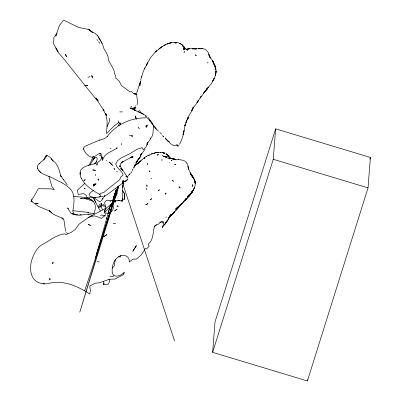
<?xml version="1.0" encoding="UTF-8"?>
<svg xmlns="http://www.w3.org/2000/svg" width="401" height="401" viewBox="0 0 401 401"><rect width="100%" height="100%" fill="white"/><g stroke="black" fill="none" stroke-linecap="round" stroke-linejoin="round"><path stroke-width="0.6" d="M99.202 197.001C103.513 195.558 97.152 193.087 95.533 192.089C90.024 188.34 84.195 184.37 81.268 178.164L81.303 178.39C80.045 176.019 79.884 173.222 80.471 170.636C85.343 162.455 98.576 166.871 101.964 157.342M113.493 202.505C115.854 199.783 119.343 200.68 122.305 201.001C123.097 196.239 122.185 191.292 122.4 186.46L122.415 187.362L123.257 183.989L122.876 182.43M120.506 123.287L118.3 122.791L114.285 125.834L106.496 133.543C106.841 126.977 108.19 119.904 105.308 113.694L106.24 114.225L106.786 115.398L105.308 113.694L106.786 115.398M141.272 153.718L141.403 154.896L141.423 154.139M104.696 212.309L104.977 210.269L105.914 208.314L112.766 203.137M80.155 172.365L80.18 173.713M131.117 106.646L130.525 108.32L135.242 110.41L136.099 109.974M121.373 144.956L121.613 143.393M102.671 159.232L102.581 160.194L101.428 155.112L100.45 153.778L98.806 153.829L94.481 156.575L92.38 157.152L91.107 157.067L89.082 156.119L86.451 153.899L84.852 151.829L83.614 149.222L83.779 147.558L85.538 146.019L98.065 140.741M124.365 196.6L124.415 195.648M101.689 204.43L101.884 205.277L102.18 204.726L103.177 206.084L104.255 205.944L105.613 206.645L105.914 208.314L104.641 210.53L104.335 212.741M127.904 178.851L127.939 178.345M140.119 82.516L139.904 85.689L140.139 83.102M212.635 352.349L215.016 321.928L275.642 128.856L370.404 157.458L368.023 187.879L307.397 380.95L212.635 352.349L273.266 159.282L275.642 128.856M307.397 380.95L307.497 379.707M93.784 214.039C100.3 198.039 85.152 196.826 73.423 196.615M134.676 109.222L135.242 110.41L134.636 109.814L134.706 107.653L136.014 107.538M31.94 199.447L31.724 201.061L31.323 200.355L34.717 195.182L38.29 188.711L51.122 188.866L54.27 189.638L51.894 186.555L48.922 176.199M215.858 72.922L215.347 75.659L215.969 72.14L215.638 73.894C216.53 70.456 215.648 66.601 213.883 63.574M116.581 189.924L116.546 190.33L118.024 186.109M119.498 122.967L119.303 124.195L118.089 125.633L119.202 125.563M115.388 259.347L114.27 265.923L112.245 268.114M122.641 185.969L122.586 186.27L122.766 185.518M124.661 194.009L124.696 199.232L123.814 199.417L122.35 198.961L122.906 198.55L122.566 199.006M102.18 157.633L102.215 158.375L102.019 156.335M215.628 74.115L214.751 77.588L211.337 83.593L203.713 93.132L204.219 92.541M134.345 166.275L134.27 166.545M95.127 183.678L94.952 184.595L93.503 186.139L95.127 183.678L94.621 184.831M207.673 63.042L207.944 62.075M93.222 184.821L93.358 184.249M192.184 109.874L192.806 107.934L191.748 110.811L192.976 107.874L191.598 111.428L189.147 115.333L187.417 119.062M101.744 204.43L101.468 207.122L102.456 209.813M124.47 197.994L124.786 196.741M93.418 201.362L86.175 198.896L86.566 198.054L88.776 198.395L91.483 199.703M153.753 125.187C152.621 129.869 154.19 135.047 150.295 138.856L150.515 138.415L149.939 139.819L146.841 144.149L147.964 142.17L147.463 143.147M108.019 213.252L110.491 204.66M110.616 204.836L94.486 261.347L84.686 290.725M147.463 143.322L147.162 144.385L147.478 142.916L146.871 145.292M140.706 79.659L141.769 76.421L141.513 77.112M106.897 217.392L106.536 218.59M137.017 105.072L137.633 102.31L136.721 95.298L136.766 92.756L140.581 81.107M119.082 185.387L79.759 312.249L117.147 188.856L112.074 203.733M122.636 181.603L122.811 181.046L122.656 182.119L123.122 181.653M122.626 182.966L123.047 182.495M369.837 159.247L370.404 157.458M118.345 186.204L96.506 254.51L118.495 185.989M187.217 163.819L186.976 163.032L186.866 163.282C185.187 159.909 181.503 160.014 178.244 159.568L178.575 159.678L176.61 159.788M95.488 257.983L118.375 186.53M105.102 215.793L104.546 215.964L101.904 215.091M113.127 198.5L116.135 189.743M94.1 185.312L94.466 184.194L94.35 185.147L93.513 184.57L94.16 185.021L96.24 183.894M116.531 189.287L112.085 202.695L116.39 189.212M112.691 162.48L112.671 162.154M141.282 153.884L140.836 154.936L141.473 153.879M120.881 255.422L120.285 257.146L118.676 256.625M192.395 109.087L192.55 108.651M141.673 76.676L143.558 70.766L147.543 63.092M192.37 109.137L196.59 103.508L200.46 97.463L200.184 97.944M135.032 165.513L137.668 160.555L137.217 161.087L140.906 156.44M194.53 187.387C193.212 190.209 192.104 192.971 189.758 195.122C193.117 191.247 196.726 185.723 194.64 180.43L195.227 182.761L194.696 180.144L192.816 176.756L193.392 177.718L192.996 176.941L191.076 174.691M116.721 148.565L117.012 147.984M140.811 80.606L141.012 80.09M185.828 122.901L188.355 117.197L187.041 119.739L187.979 118.145L187.613 118.761M107.002 126.731L109.829 120.44L109.037 118.069M134.069 167.157L133.864 167.538M188.65 196.806L189.117 195.969L187.939 197.392M186.029 122.415L186.761 120.671L186.47 121.358M134.656 165.994L135.062 165.037L134.47 166.375L135.633 164.159L134.661 165.683M164.696 224.505L164.961 223.883M140.54 81.438L140.22 82.24L140.455 81.974M146.706 145.232L145.839 147.237L143.137 149.653L142.205 147.618L137.012 149.292L129.493 153.894L121.192 157.929L117.363 160.866L115.759 164.114C116.736 168.169 121.368 170.385 123.027 174.275L122.736 175.758L121.328 176.245L120.23 178.064L119.899 179.598C114.606 183.818 109.092 187.843 104.075 192.295L100.24 193.558L99.593 194.355L100.029 194.66L99.764 194.475M104.902 212.129L110.962 206.029L111.744 204.239M117.643 192.55L114.43 199.287M186.691 120.856L185.147 124.831L184.856 126.029L185.282 124.35L182.846 136.285L181.633 139.884L179.638 144.009M43.734 160.079L45.198 156.806L46.747 155.152L50.21 157.352L53.087 161.027L51.313 158.646M129.869 173.924L127.302 176.926M168.801 218.159L169.217 217.242M115.864 200.776L114.876 202.635M103.884 196.39L101.734 200.365L100.811 201.292L99.563 201.718L93.132 197.142L86.847 197.322L86.265 195.347L83.834 193.623L78.265 194.41L77.223 190.39L84.817 183.322M96.746 161.062L97.273 158.651L96.616 157.287L95.408 157.488L94.586 158.089L92.862 160.074L94.591 157.307L90.967 163.302L90.486 164.57L90.721 164.976M80.015 198.49L84.255 198.45L86.175 198.896L86.566 198.054M102.851 198.565L102.987 198.274L102.551 199.096M193.808 189.006L193.362 189.954L193.838 189.016M167.593 220.134L164.691 224.545M168.61 218.37L169.583 216.64M178.44 146.43L178.991 145.322M167.999 219.437L165.478 223.372M147.753 62.666L146.235 65.433M140.28 156.285L140.791 155.287L140.019 156.786M146.906 64.3L150.656 57.488L155.142 52.25L160.24 48.025L159.438 48.531C163.924 45.228 169.117 42.195 174.876 42.401L174.224 42.396C178.59 41.945 183.608 44.396 184.971 48.727M193.593 189.508L191.327 193.442M164.49 225.056L165.062 223.958M129.538 174.505L129.989 173.653M213.558 79.588L214.239 78.315L212.53 81.368M132.606 169.949L132.746 169.688L132.195 170.585M139.754 157.237L139.257 158.144L139.764 157.262M166.986 220.956L165.292 223.307M191.763 192.64L189.788 195.107M140.55 155.533L145.182 149.037M213.823 79.107L213.001 80.556M164.184 225.036L162.215 227.688L162.26 226.956L163.944 223.893L163.327 223.182L163.057 221.262L160.681 221.898L158.189 224.385L156.395 224.956L154.606 226.154C152.606 232.194 153.844 239.633 148.2 244.139L149.217 246.344L146.33 248.986L145.282 248.57L141.468 254.61L136.52 259.036L132.831 259.136L129.232 262.074C130.23 256.114 123.112 253.437 118.796 256.68C114.315 259.221 112.3 264.815 112.145 269.738A17.178 15.043 -39.7 0 0 112.205 271.236C111.388 275.176 117.809 276.379 109.929 276.51M168.951 217.923L174.53 211.663L171.889 214.886L169.633 216.876L172.435 214.219L171.137 215.537M168.946 218.034L170.385 216.314M188.906 196.365L189.071 196.079M140.836 154.936L141.197 154.33M189.232 195.578L188.891 196.149L189.302 195.588M189.718 195.332L190.465 194.089L189.949 194.786M175.623 210.53L177.272 208.46M200.084 98.095L204.936 91.654L204.094 92.731M169.027 217.843L173.167 213.703L182.355 203.177M132.931 169.127L133.262 168.585M31.323 200.355L30.952 201.417L32.501 201.613M193.738 106.761L193.327 107.413M178.455 207.086L177.969 207.863L178.204 207.538M96.405 161.668L94.25 163.854L95.518 163.538M191.568 193.016L192.274 191.899M156.535 224.56L154.791 226.39L154.395 225.918M127.272 179.849L125.673 181.508M185.573 199.397C187.643 196.851 183.894 201.873 183.167 201.778L186.465 198.365L184.981 200.299L185.708 199.402M124.856 181.638L125.498 180.681M93.443 156.485C91.523 159.287 90.907 162.801 88.646 165.438M131.944 171.538L130.596 173.277M176.585 209.533L179.648 205.944L178.43 207.342M189.608 195.046L190.134 194.295L189.673 194.906M123.598 183.718L124.054 183.107M60.661 176.781L61.378 176.365L60.411 175.478M176.395 209.663L176.951 208.921M185.432 199.653L186.465 198.365M166.856 221.212L165.733 222.866L168.435 219.553M127.784 179.317L125.563 181.087M45.198 156.806L46.295 155.433M205.818 90.15L206.35 89.493M129.849 135.142L130.415 135.373M135.653 107.142L135.202 107.684L135.728 108.205L134.706 107.653L134.074 108.039L130.525 108.32M204.7 91.488L205.317 90.726L205.117 90.957M182.741 202.64L183.407 201.813L183.001 202.244M204.635 92.075L203.989 92.786M136.686 164.806L139.302 161.964L141.347 160.696M181.673 203.588L181.026 204.36L181.949 203.292M139.152 158.901L139.633 158.34M190.57 194.214L189.568 195.157M114.546 201.698L115.794 200.259M206.214 89.804L206.986 88.912L206.64 89.313M190.355 194.154L190.936 193.482M179.057 206.605L177.984 207.728M187.117 198.179L187.964 197.262L182.961 202.585M179.332 206.174L182.014 203.287L179.768 205.673M181.859 203.643L182.31 203.137L180.485 205.011L182.214 203.262M175.147 209.588L177.859 206.931L175.924 208.736L176.275 208.35M146.28 127.167L147.523 125.613L145.969 126.094L146.28 127.167L145.804 126.074L147.483 125.042M186.54 198.585L184.55 200.721L186.926 198.284M135.047 165.573L136.41 164.255M137.959 163.413L140.129 161.463M138.064 163.297L138.646 162.676M186.866 198.41L186.295 198.991L187.021 198.31M114.611 188.981L107.448 194.53L104.235 196.199M188.124 197.031L188.776 196.375M109.994 201.673L111.047 200.675M122.12 183.463L119.383 185.588M186.31 198.54L186.781 198.099M46.747 155.152L46.942 155.277C45.403 160.2 39.448 161.944 37.253 166.315C37.749 173.773 46.812 175.087 52.32 177.899C58.757 181.362 66.215 184.064 71.067 189.793C75.684 195.949 73.694 204.335 72.842 211.452C74.621 218.274 83.624 213.573 88.476 214.555L88.075 214.525L92.566 215.091M129.749 135.698L130.109 135.242M105.187 215.648L105.237 214.735M110.962 206.029L112.661 204.555M114.155 199.783L112.646 201.122L111.618 200.475L106.591 200.199L104.551 202.68L105.613 206.645M104.541 215.633L101.137 218.64L100.516 217.838L94.39 215.848L88.591 217.327L79.042 224.179L75.137 229.527L71.142 232.369L65.914 234.65L64.892 233.818C57.012 234.635 50.381 240.069 43.574 243.878C36.381 247.282 33.238 254.946 31.158 262.154C30.235 267.342 30.24 273.171 32.977 277.838C36.115 282.82 42.511 284.615 48.085 283.587C62.571 279.507 77.804 286.088 89.739 294.023L90.37 290.635L89.759 285.923L95.217 283.191L99.318 282.775L108.506 279.597L111.779 279.061L114.932 279.121L123.663 274.49L124.47 272.109L123.147 273.367L123.353 273.146C120.886 275.442 117.368 277.016 114.024 275.682M31.514 201.638L31.323 201.558M158.711 49.128L159.187 48.727M101.102 206.315L99.789 207.417L101.192 204.986L98.39 207.628L100.471 211.026M122.465 200.771L122.851 200.675L121.503 200.68M163.257 222.55L162.716 222.976L161.743 221.933L159.914 222.535M122.851 200.675L122.33 200.655M110.47 212.405C112.756 210.921 114.28 207.773 112.866 205.197M135.949 164.605L143.613 158.34M122.45 200.856L122.681 200.685C120.801 201.543 123.719 200.716 122.375 200.515L122.781 200.645M39.123 163.648L40.09 162.966M146.49 156.335L143.959 158.014M116.024 188.004L117.809 186.831M122.967 182.756L123.588 182.36M93.413 185.297L93.824 185.031M148.771 155.147L147.929 155.648L153.052 153.277M131.844 157.007L132.957 157.573L131.969 156.866L121.709 162.395L123.157 161.367L121.192 162.941L121.553 162.616L120.506 164.059L119.974 166.49L119.894 166.029L120.225 166.836L119.929 166.109M88.591 217.327L105.914 208.314L104.952 208.019M164.33 45.303L163.718 45.654M144.144 157.954L144.886 157.533L143.919 158.099M165.528 44.646L164.696 45.118L165.392 44.727M131.929 156.881L130.054 157.879L133.112 156.686L130.992 157.453L132.977 156.896M147.077 156.059L148.175 155.498M93.418 190.52L90.536 192.37L89.062 194.515C89.428 197.417 93.463 197.347 95.729 197.467L94.31 197.197L95.568 197.492L98.275 197.177M105.974 160.691L106.551 160.41M167.387 157.834L168.34 158.129L168.5 158.45L168.099 158.59M152.976 153.413L151.573 153.954L152.806 153.493M109.984 212.781L108.325 213.412L105.443 212.941M123.082 181.282L123.543 181.087L122.932 180.956L122.896 180.425M169.608 162.776L169.222 162.851M100.857 203.969L101.578 203.683M167.763 43.724L171.859 42.611L167.022 43.96L168.36 43.524M99.473 153.653L99.979 153.463L101.518 154.054M121.167 201.066L121.563 200.921M179.031 144.831L179.057 144.576M87.929 77.348L90.185 76.631M99.022 140.445L104.616 138.571L107.428 136.36L107.167 136.601C116.27 124.465 130.701 117.744 145.904 117.854M165.052 156.646L166.094 157.192L165.453 156.936M100.43 215.387L101.563 215.061M155.483 152.786L156.415 152.57M185.879 49.243L190.054 48.666L199.367 48.737L198.635 48.762C203.543 47.373 208.615 50.285 209.157 55.528L208.771 54.496L209.753 56.827L209.412 56.065L213.152 61.699L214.334 64.892L212.705 61.343L214.861 65.929L214.034 64.14M156.886 152.51L157.663 152.35L154.525 152.916M92.38 157.152L93.022 157.017M103.443 281.497L103.774 284.645L108.471 284.093L109.548 281.387L109.042 279.161M177.924 145.052L173.573 145.703L170.736 143.784L165.613 138.711L168.565 141.563L169.678 142.004M186.746 49.213L187.934 49.027L187.387 49.082M75.313 214.776L72.431 213.763L75.313 214.776L77.929 214.244M189.056 48.867L189.472 48.797L188.109 48.977L188.831 48.907M60.912 176.44L61.378 176.365M100.601 203.979L99.964 204.074L99.117 205.086L98.39 207.628L93.132 197.142L95.699 202.259M156.801 152.49L154.791 152.881L156.4 152.656M113.052 223.492L115.754 223.227M99.724 196.871L102.761 196.525M169.357 158.5L171.934 158.575L175.934 159.413M176.42 159.688L175.147 159.693L175.688 159.748M117.834 200.45L118.526 200.44M119.698 111.899L122.42 111.894M123.302 180.886L123.568 180.881M84.952 85.488L87.674 85.578L84.952 85.488L65.558 61.002L58.842 53.203L53.473 43.503L53.183 42.381L53.754 41.378L53.869 37.418L57.022 33.118L55.819 36.06L59.363 25.519L63.624 20.05L78.411 27.408L89.363 29.599L90.937 31.103L94.892 33.348L97.704 35.769L102.486 44.025L104.009 48.837L106.44 52.742L107.969 56.426L108.566 60.376L113.899 69.995L114.521 73.328L115.799 76.476L115.789 78.421L116.566 78.671L119.267 81.238L121.418 85.553L130.099 91.989L131.388 91.513L134.375 94.2L135.994 94.29L134.465 93.187L136.881 94.756M43.002 283.758L44.471 283.833M187.222 50.095L187.728 50.12L187.207 50.01M163.448 156.29L164.52 156.465M88.671 212.761L87.919 212.71L94.225 213.683M158.971 152.285L162.761 152.606L164.781 153.247L162.21 152.606L165.187 153.327M161.428 159.944L162.29 160.004L161.829 159.969M185.748 49.087L186.239 49.122M164.756 156.52L163.663 156.37M86.325 198.3L84.15 198.114L86.175 198.896M80.907 198.219L82.255 198.345M186.65 50.035L186.901 50.06M116.922 147.919L117.142 147.839C112.631 151.558 104.27 152.841 102.616 160.159L102.28 158.841M101.298 203.853L101.568 203.888M163.332 156.29L164.651 156.606M169.528 158.831L169.082 158.711M165.899 157.177L166.395 157.408M175.267 43.188L176.209 43.343M97.047 261.587L99.247 261.953M164.184 156.46L164.565 156.525M72.947 210.731L85.523 212.124L88.045 212.715M166.405 153.919L167.763 154.911M110.08 148.586L111.047 148.781M166.385 154.039L166.921 154.149M111.729 203.588L113.237 204.42L112.295 204.189L112.601 204.68M164.535 156.51L163.157 156.089M165.708 156.58L166.144 156.706L165.458 156.48M166.034 156.535L166.595 156.746L165.964 156.53M273.266 159.282L368.023 187.879M89.954 30.772L90.937 31.103L88.711 29.484L91.899 31.744M164.22 153.047L164.781 153.247M106.24 114.225L105.363 113.899L103.092 109.272L104.16 110.791M91.373 31.965L92.947 32.551M72.516 213.944L70.751 213.016L67.619 207.898L68.416 208.941M138.129 111.573L141.057 112.681L146.826 116.36M176.365 144.696L177.468 145.142L177.838 146.35M184.666 48.782L183.558 48.16L184.044 48.561M143.538 114.3L135.247 110.45M101.473 203.763L101.187 203.382L101.553 204.044M151.102 178.465L151.844 178.806M168.24 155.327L168.535 155.718L166.315 153.984L169.067 156.104L170.265 158.23M97.303 35.644L97.819 35.93M32.27 201.843L38.732 206.535L49.719 211.006L49.278 210.816L50.762 211.778L49.734 210.851C52.922 215.422 58.516 215.989 62.962 218.62L61.889 217.933L63.178 219.011L62.716 218.5L64.035 220.475L65.548 231.202M71.974 213.628L72.626 214.014M165.803 157.012L166.656 157.593M123.242 180.896L123.543 181.087M79.794 214.104L81.157 214.976M117.117 171.723L117.538 171.994M132.069 108.325L135.242 110.41L134.942 110.14M167.758 154.811L166.771 154.255L168.245 155.237M166.355 153.934L166.61 154.109M116.531 171.422L116.836 171.648M66.365 232.5L67.518 233.437M158.53 131.217C153.528 126.696 150.57 120.32 145.252 116.019M161.618 134.099L159.798 132.445M131.187 106.611L131.518 106.912M38.782 170.676L40.857 172.53M134.35 109.588L134.646 109.864L134.074 108.039L134.576 108.636M148.42 117.463L150.395 121.212L152.811 123.588M168.129 155.578L168.425 155.869M139.478 128.731L138.345 127.628L138.26 126.992M52.762 160.595C58.07 164.039 59.203 170.129 60.736 175.688M115.032 188.264L115.538 188.761L115.648 188.024M111.749 203.528L112.39 204.204M135.122 105.694L135.608 106.21M96.887 39.574L97.709 40.456M165.092 137.839L165.959 138.771M183.382 46.611L182.3 45.513L185.046 48.656M167.698 140.631L168.565 141.563M149.969 120.31L151.804 122.816M139.383 110.235L140.576 111.663M84.997 85.513L97.719 101.127L103.423 109.834M184.099 47.148L183.518 46.456L184.009 47.047M210.244 57.438L209.457 56.446L210.725 58.12L210.019 57.117M99.849 43.343L98.571 41.594M209.457 56.446L209.838 56.927M150.395 121.212L156.295 129.247M191.117 174.836L191.738 175.633M191.442 175.197L192.46 176.505M63.744 179.899L61.303 176.666M67.323 184.911L63.378 179.362M191.944 175.753L192.54 176.535L191.793 175.548L194.485 179.768L190.34 172.971L190.505 173.272M183.277 46.466L183.738 47.102M192.886 177.072L193.668 178.219L192.991 177.197M56.27 49.173L58.02 51.729L55.774 47.99M162.555 135.513L163.478 136.911L163.072 136.16M170.134 158.139L169.463 157.052L169.924 157.924M165.964 154.32L165.869 154.205M99.518 38.742L100.641 40.887M122.836 191.076L122.42 190.415L123.909 192.335L124.816 195.107M184.325 47.744L184.906 48.852M134.616 109.764L134.074 108.039L134.756 109.142M123.533 192.069L123.809 192.51M170.194 158.355L169.703 157.513M114.355 169.302L114.039 168.31L114.45 169.463M119.774 165.478L127.789 177.919M184.385 47.704L184.851 48.506M124.36 193.668L124.676 194.259M98.476 36.882L99.237 38.922M134.074 108.039L134.475 108.826M102.049 43.524L101.263 41.554M103.443 204.109L104.255 205.944M190.796 173.778L191.643 176.039L188.189 168.129L188.54 169.082L188.174 167.147L188.43 168.916L187.623 164.325M104.972 213.031L105.313 214.094M95.814 175.608L95.393 174.27M136.4 118.856L135.338 115.939L136.255 119.358M104.791 215.618L104.927 216.009M104.145 283.071L104.295 283.517M122.571 183.062L174.515 340.845M177.608 145.548L177.728 145.949M215.663 68.35L215.232 66.777L215.923 70.1M123.082 182.811L123.267 183.758M104.185 195.728L104.39 196.821L104.235 195.593M124.546 198.405L124.696 199.232M215.668 68.491L214.836 65.433L215.793 69.213M188.019 166.019L188.149 166.841M188.33 167.929L188.38 168.415M83.528 148.38L83.614 149.222M120.47 124.856L120.35 122.917M103.704 283.442L103.774 284.645M141.358 154.044L141.403 154.896M37.614 167.829L37.654 169.037M80.15 173.112L80.18 174.42M118.295 120.776L118.3 122.791M98.44 140.235A28.03 8.516 -28 0 1 99.423 139.944M96.686 161.097A5.007 1.403 -44.8 0 1 96.34 161.703M99.343 197.026A12.857 2.556 5 0 1 98.425 197.212M49.919 278.324L49.879 279.968L49.919 278.324M216.039 71.589L216.024 72.035L216.009 71.137L216.039 71.589M92.646 76.611L92.586 77.859L91.278 75.458L92.646 76.611M168.741 218.836L168.726 219.162L168.741 218.836M53.067 262.144L52.737 263.642L53.067 262.144M147.433 163.899L147.357 164.515L147.322 163.603L147.433 163.899M96.982 164.089L96.816 165.202L97.338 163.478L96.982 164.089M184.094 130.621L183.613 132.566L184.094 130.621M183.668 132.34L183.077 134.405L183.668 132.34M182.425 202.836L182.425 202.836M215.678 73.734L215.532 74.21L215.823 73.243L215.678 73.734M188.224 117.523L187.863 118.365L188.224 117.523M165.808 193.558L165.608 194.194L166.054 192.931L165.808 193.558M134.42 166.194L133.864 167.453L134.42 166.194M197.523 101.839L197.142 102.671L198.219 100.601L197.523 101.839M144.851 67.959L144.5 68.716L144.861 67.964M192.405 108.826L192.274 109.107L193.041 107.879L192.405 108.826M191.342 192.711L190.455 193.959L191.342 192.711M191.969 191.733L191.613 192.41L192.59 190.901L191.969 191.733M212.44 81.493L212.244 81.844L212.69 81.062L212.44 81.493M136.325 161.778L135.899 162.5L139.197 158.3L136.36 161.768M197.528 101.989L197.001 102.867L197.528 102.024M134.676 248.274L132.841 251.327L136.385 245.572L134.676 248.274M169.222 217.392L168.951 217.828L169.683 216.751L169.222 217.392M192.099 191.753L191.493 192.706L192.099 191.753M124.922 181.397L124.49 181.773L124.922 181.397M207.011 88.952L205.081 91.608L207.427 88.34L207.011 88.952M208.48 87.137L206.705 89.263L208.48 87.137M200.69 97.112L200.204 97.829L201.147 96.476L200.69 97.112M191.056 193.377L189.808 195.081L191.056 193.377M151.568 198.64L150.49 199.868L151.568 198.64M174.635 211.517L173.969 212.375L174.635 211.517M156.19 51.278L155.563 51.995L156.861 50.661L156.19 51.278M181.157 204.48L180.525 205.167L181.157 204.48M138.671 159.042L138.375 159.357L138.671 159.042M169.272 217.121L168.691 217.708L169.939 216.535L169.272 217.121M180.124 205.031L179.352 205.773L180.124 205.031M189.402 194.665L187.227 196.766L189.402 194.665M116.972 209.142L114.666 211.056L116.972 209.142M170.731 214.595L169.738 215.447L170.731 214.595M169.944 216.43L168.631 217.537L170.33 216.129L169.944 216.43M85.162 179.708L83.934 180.58L85.162 179.708M162.57 155.623L162.315 155.728L162.57 155.623M185.357 200.024L184.911 200.36L185.909 199.628L185.357 200.024M160.916 47.513L160.465 47.839L161.809 46.952L160.916 47.513M106.826 234.715L103.764 236.685L106.826 234.715M162.741 46.336L162.084 46.767L162.741 46.336M159.397 189.863L158.355 190.55L159.397 189.863M131.598 135.829L131.267 136.044L132.345 135.804L132.551 136.345L132.345 135.804L131.598 135.829M171.934 160.37L171.312 160.726L171.934 160.37M157.433 154.921L157.067 155.127L157.713 154.861L157.433 154.921M148.796 155.317L148.305 155.578L149.132 155.187L148.796 155.317M184.731 51.834L183.929 52.155L184.731 51.834M159.392 48.611L159.703 48.491L159.392 48.611M147.894 203.698L145.799 204.716L147.894 203.698M144.505 158.5L144.109 158.696L144.992 158.385L144.505 158.5M146.485 156.596L146.17 156.696L146.485 156.596M168.44 43.468L167.708 43.764L168.996 43.298L168.44 43.468M85.117 188.254L84.15 188.395L85.117 188.254M175.337 164.565L174.706 164.756L175.673 164.475L175.337 164.565M117.628 205.999L116.997 206.184L118.35 206.119L117.628 205.999M154.656 153.433L153.643 153.623L154.656 153.433M158.034 152.545L158.611 152.515L158.034 152.545M194.124 48.747L193.713 48.792L195.568 48.847L194.124 48.747M172.059 158.701L171.503 158.726L172.395 158.711L172.059 158.701M195.347 48.792L194.35 48.842L195.347 48.792M202.44 48.651L200.505 48.691L202.44 48.651M166.189 217.131L165.934 217.136L166.189 217.131M196.585 48.932L195.127 48.812L196.585 48.932M169.778 158.811L169.247 158.801L169.778 158.811M176.766 42.461L175.743 42.356L176.766 42.461M193.307 48.907L192.38 48.867L193.307 48.907M95.428 170.325L92.887 169.914L95.428 170.325M160.926 152.475L160.5 152.455L160.931 152.51M173.077 159.087L172.525 159.057L174.696 159.397L173.077 159.087M36.636 203.533L35.413 203.462L38.23 203.733L36.636 203.533M175.357 159.247L173.352 158.891L175.357 159.247M119.603 200.635L119.884 200.721L119.603 200.635M163.653 152.821L163.327 152.781L163.989 152.926L163.653 152.821M166.43 156.646L166.079 156.575L166.961 156.911L166.43 156.646M184.615 49.498L183.222 49.082L184.615 49.498M109.643 162.395L108.967 162.124L110.526 163.032L112.546 165.342L109.318 162.194L109.643 162.395M90.446 225.407L88.275 224.42L90.446 225.407M179.974 43.458L179.392 43.218L182.029 44.701L179.974 43.458M173.473 181.262L172.45 180.44L173.473 181.262M195.778 55.092L195.382 54.827L196.29 55.599L195.778 55.092M100.135 155.698L99.799 155.382L100.4 156.024L100.135 155.698M51.313 212.4L50.25 211.292L51.313 212.4M179.392 187.122L178.991 186.726L180.199 188.044L179.392 187.122M185.097 48.742L184.681 48.31L185.087 48.732M149.974 171.919L149.292 170.876L149.974 171.919M122.546 170.34L121.573 169.067L122.546 170.34M168.656 156.936L168.49 156.726L168.811 157.137L168.656 156.936M98.12 100.851L95.969 98.024L98.12 100.851M169.904 158.129L169.748 157.929L169.904 158.129M190.706 173.523L190.259 172.896L190.936 173.854L190.706 173.523M126.636 176.926L126.039 176.059L126.636 176.926M168.24 156.701L167.844 156.099L168.24 156.701M126.39 176.671L126.094 176.204L126.586 177.006L126.39 176.671M188.47 168.751L188.29 168.455L188.47 168.751M212.695 61.132L212.219 60.295L212.695 61.132M66.586 56.656L65.313 54.27L66.586 56.656M121.413 169.573L120.786 168.39L121.413 169.573M213.573 62.736L212.856 61.183L213.843 63.383L213.237 61.929L213.573 62.736M158.27 154.545L158.094 154.19L158.27 154.545M190.961 174.214L191.046 174.706L190.961 174.214M215.202 67.228L215.076 66.761L215.317 67.729L215.202 67.228M194.926 181.673L194.706 180.826L195.071 182.265L194.926 181.673M192.625 186.35L192.425 184.781L192.625 186.35M146.591 189.322L146.505 188.615L146.591 189.322M146.961 186.37L146.836 185.097L146.961 186.37M98.21 179.673L98.125 179.016L98.25 180.285L98.21 179.673M195.257 183.272L195.147 182.124L195.287 183.668L195.257 183.272"/></g></svg>
